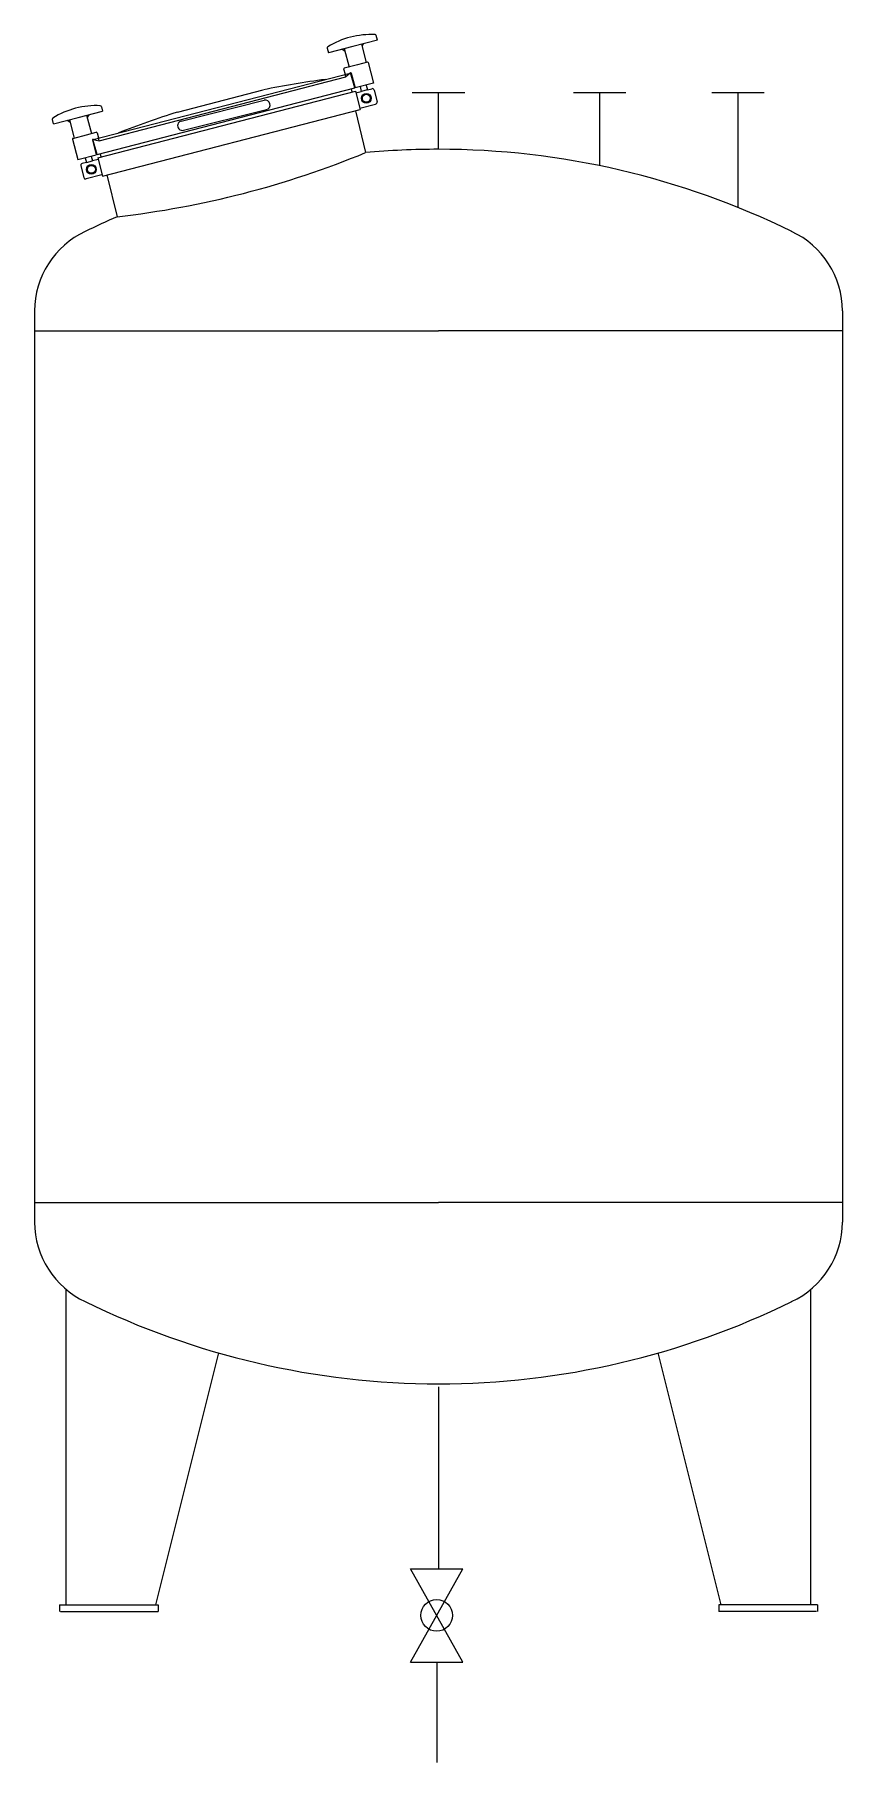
# Model space of a CAD drawing. Extents: x 53912 to 56207, y 8527 to 13433.
import ezdxf

# ---------------------------------------------------------------- set-up
doc = ezdxf.new("R2010")
doc.units = 0
doc.layers.get('0').update_dxf_attribs({"lineweight": 25})
for name, color, linetype, lineweight in [('二级反渗水', 4, 'Continuous', 20), ('排污', 191, 'Continuous', 20), ('阀门', 2, 'Continuous', 20)]:
    doc.layers.add(name, color=color, linetype=linetype, lineweight=lineweight)

msp = doc.modelspace()

# ---------------------------------------------------------------- linework, layer by layer
for p, q in [((54816.1, 13399.5), (54746.4, 13381.5)), ((54885.8, 13417.6), (54816.1, 13399.5)), ((54840.5, 13405.9), (54854.1, 13353.6)), ((54846.7, 13407.5), (54842.1, 13399.7)), ((54885.8, 13417.6), (54882.6, 13430.1)), ((54743.1, 13394.1), (54746.4, 13381.5)), ((54785.5, 13391.6), (54793.2, 13387.1)), ((54829.6, 13347.5), (54791.2, 13337.6)), ((54791.7, 13393.2), (54805.2, 13340.9)), ((54857.4, 13354.7), (54829.6, 13347.5)), ((54859.6, 13353.4), (54874.7, 13295.1)), ((54078.8, 13135.3), (54808.3, 13323.9)), ((54789.9, 13335.4), (54793.9, 13320.2)), ((54821.4, 13281.4), (54809.4, 13324.8)), ((54811.6, 13323.5), (54822.4, 13281.6)), ((54089.5, 13092.1), (54821.5, 13281.4)), ((54091.8, 13083.4), (54823.8, 13272.7)), ((54317.7, 13212.9), (54561.7, 13276)), ((54811, 13278.7), (54813.4, 13270)), ((54874.7, 13295.1), (54822.4, 13281.6)), ((54823.8, 13272.7), (54836.5, 13220.2)), ((54824.2, 13267.6), (54839.9, 13271.7)), ((54836.4, 13285.2), (54839.9, 13271.7)), ((54857.3, 13276.2), (54839.9, 13271.7)), ((54853.8, 13289.7), (54857.3, 13276.2)), ((54857.3, 13276.2), (54869.5, 13279.4)), ((54876.1, 13275.5), (54884.7, 13242.4)), ((55910, 13267.6), (55910, 12942)), ((54035.3, 13197.7), (54105, 13215.7)), ((54059.7, 13204), (54073.2, 13151.7)), ((54065.9, 13205.6), (54061.3, 13197.8)), ((54101.8, 13228.3), (54105, 13215.7)), ((54104.4, 13030.9), (54836.5, 13220.2)), ((54328.4, 13187.5), (54564.2, 13246.4)), ((54335, 13161.3), (54570.7, 13220.2)), ((54823.4, 13216.9), (54852.1, 13097.8)), ((54835.5, 13224.1), (54880.8, 13235.8)), ((53965.6, 13179.6), (53962.4, 13192.1)), ((53965.6, 13179.6), (54035.3, 13197.7)), ((54004.7, 13189.7), (54012.4, 13185.2)), ((54010.8, 13191.3), (54024.4, 13139)), ((54048.8, 13145.6), (54087.1, 13155.5)), ((54089.3, 13154.2), (54093.1, 13139.5)), ((54019.6, 13136.2), (54034.7, 13077.9)), ((54020.9, 13138.4), (54048.8, 13145.6)), ((54076.1, 13133.3), (54086.9, 13091.4)), ((54089.4, 13092.1), (54077.4, 13135.5)), ((54034.7, 13077.9), (54086.9, 13091.4)), ((54043, 13060.1), (54051.5, 13027)), ((54059.1, 13069.8), (54046.9, 13066.6)), ((54055.6, 13083.3), (54059.1, 13069.8)), ((54059.1, 13069.8), (54076.5, 13074.3)), ((54073, 13087.8), (54076.5, 13074.3)), ((54092.2, 13078.4), (54076.5, 13074.3)), ((54091.8, 13083.4), (54104.4, 13030.9)), ((54098.4, 13094.4), (54100.5, 13085.7)), ((54103.4, 13034.8), (54058.1, 13023.1)), ((54117.5, 13034.3), (54146.1, 12915.7)), ((53911.8, 12648.3), (53911.8, 12592)), ((56206.8, 12648.3), (56206.8, 10060.8)), ((53911.8, 12592), (55059.3, 12592)), ((53911.8, 12592), (53911.8, 10060.8)), ((56206.8, 12592), (55059.3, 12592)), ((53911.8, 10117), (55059.3, 10117)), ((56206.8, 10117), (55059.3, 10117)), ((56206.8, 10117), (55059.3, 10117)), ((54002, 8973.6), (54002, 9869.4)), ((56116.6, 8973.6), (56116.6, 9869.4)), ((54256.7, 8973.6), (54435, 9689.2)), ((55861.9, 8973.6), (55683.6, 9689.2)), ((53982.5, 8973.6), (53982.5, 8955.3)), ((53982.5, 8973.6), (53982.5, 8955.3)), ((53982.5, 8973.6), (54263.4, 8973.6)), ((53985.3, 8973.6), (54254.8, 8973.6)), ((53985.3, 8973.6), (54254.8, 8973.6)), ((53985.3, 8973.6), (54254.8, 8973.6)), ((53985.3, 8973.6), (54254.8, 8973.6)), ((53985.3, 8973.6), (54254.8, 8973.6)), ((53985.3, 8955.3), (54263.4, 8955.3)), ((53985.3, 8955.3), (54254.8, 8955.3)), ((54029.6, 8973.6), (54254.1, 8973.6)), ((54029.6, 8973.6), (54254.1, 8973.6)), ((54263.4, 8973.6), (54263.4, 8955.3)), ((54263.4, 8973.6), (54263.4, 8955.3)), ((55855.2, 8973.6), (55855.2, 8955.3)), ((55855.2, 8973.6), (55855.2, 8955.3)), ((56136.1, 8973.6), (55855.2, 8973.6)), ((56133.4, 8955.3), (55855.2, 8955.3)), ((56133.4, 8973.6), (55863.9, 8973.6)), ((56133.4, 8973.6), (55863.9, 8973.6)), ((56133.4, 8973.6), (55863.9, 8973.6)), ((56133.4, 8973.6), (55863.9, 8973.6)), ((56133.4, 8973.6), (55863.9, 8973.6)), ((56133.4, 8955.3), (55863.9, 8955.3)), ((56089, 8973.6), (55864.5, 8973.6)), ((56089, 8973.6), (55864.5, 8973.6)), ((56136.1, 8973.6), (56136.1, 8955.3)), ((56136.1, 8973.6), (56136.1, 8955.3))]:
    msp.add_line(p, q)
at = {"ltscale": 0.3}
for p, q in [((54095.2, 13131.5), (54795.8, 13312.7)), ((54795.8, 13312.7), (54793.9, 13320.2)), ((54808.3, 13323.9), (54795.8, 13312.7)), ((54078.8, 13135.3), (54095.2, 13131.5)), ((54095.2, 13131.5), (54093.1, 13139.5))]:
    msp.add_line(p, q, dxfattribs=at)
for centre, radius in [((54854.2, 13252.2), 13.8), ((54854.2, 13252.2), 11.2), ((54073.4, 13050.3), 13.8), ((54073.4, 13050.3), 11.2)]:
    msp.add_circle(centre, radius)
for centre, radius, start, end in [((54746.6, 13395), 3.6, 124.459, 194.6254), ((54867.3, 13201), 232.1, 86.9979, 121.9243), ((54879.1, 13429.2), 3.6, 14.5146, 84.4473), ((54857.9, 13352.9), 1.8, 14.5079, 104.5079), ((55066.5, 10820.7), 2506.7, 97.5267, 101.6167), ((54791.7, 13335.8), 1.8, 104.5079, 194.5079), ((54809.9, 13323), 1.8, 14.5079, 149.5079), ((54870.9, 13274.1), 5.4, 14.5079, 104.5079), ((54086.8, 12999.2), 232.1, 87.0815, 122.0079), ((54098.3, 13227.4), 3.6, 14.3803, 84.5468), ((55066.5, 10820.7), 2506.7, 107.3791, 111.4684), ((54567.4, 13233.3), 13.5, 284.0479, 104.0479), ((54879.4, 13241), 5.4, 284.5079, 14.5079), ((53965.8, 13193), 3.6, 124.5584, 194.4912), ((54087.6, 13153.7), 1.8, 14.4979, 104.4979), ((54331.7, 13174.4), 13.5, 104.0479, 284.0479), ((54021.3, 13136.6), 1.8, 104.4979, 194.4979), ((54077.9, 13133.7), 1.8, 59.4979, 194.4979), ((55059.3, 10834.8), 2272.5, 90, 95.2312), ((55059.3, 10834.8), 2272.5, 63.8023, 90), ((54048.2, 13061.4), 5.4, 104.4979, 194.4979), ((53847.2, 15534.3), 2635.6, 276.5118, 292.4127), ((54056.8, 13028.3), 5.4, 194.4979, 284.4979), ((55059.3, 10834.8), 2272.5, 113.6932, 116.1977), ((54161.1, 12647.7), 249.3, 114.9183, 179.8787), ((55957.5, 12647.7), 249.3, 0.1213, 65.0817), ((54161.1, 10061.3), 249.3, 180.1213, 245.0817), ((55957.5, 10061.3), 249.3, 294.9183, 359.8787), ((55059.3, 11874.3), 2272.5, 243.8023, 270), ((55059.3, 11874.3), 2272.5, 270, 296.1977)]:
    msp.add_arc(centre, radius, start, end)
at = {"layer": '二级反渗水'}
for p, q in [((55059.3, 13107.3), (55059.3, 13267.6)), ((55517.4, 13060.6), (55517.4, 13267.6)), ((55059.3, 9593.3), (55059.3, 9076))]:
    msp.add_line(p, q, dxfattribs=at)
at = {"layer": '排污'}
msp.add_line((55054.3, 8811.7), (55054.3, 8526.5), dxfattribs=at)
at = {"layer": '阀门'}
for p, q in [((55133.8, 13267.6), (54984.9, 13267.6)), ((55591.8, 13267.6), (55442.9, 13267.6)), ((55984.5, 13267.6), (55835.6, 13267.6)), ((54979.9, 9076), (55128.8, 9076)), ((55128.8, 8811.7), (54979.9, 9076)), ((54979.9, 8811.7), (55128.8, 9076)), ((54979.9, 8811.7), (55128.8, 8811.7))]:
    msp.add_line(p, q, dxfattribs=at)
msp.add_circle((55054.3, 8943.9), 45, dxfattribs=at)

doc.saveas('drawing.dxf')
